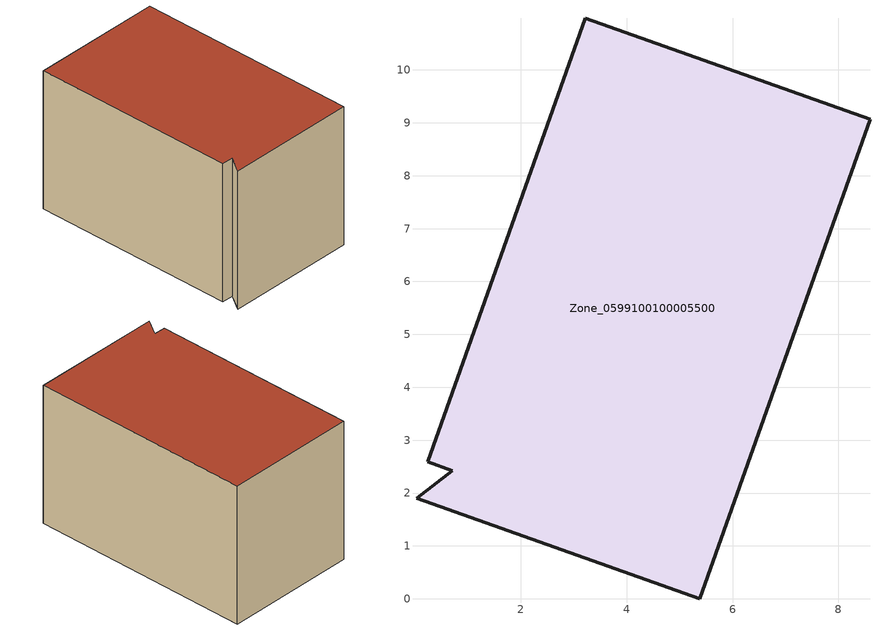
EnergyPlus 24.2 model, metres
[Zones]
Zone_0599100100005500
 floor ground (C_G): 0.03,1.9 0.7,2.42 0.24,2.59 3.22,10.98 8.6,9.07 5.38,0 z0.53
 wall outside (C_F): 5.38,0 8.6,9.07 3.22,10.98 0.24,2.59 0.7,2.42 0.03,1.9 5.38,0 z0.53:6.61
 roof outside (C_R): 0.7,2.42 0.03,1.9 5.38,0 8.6,9.07 3.22,10.98 0.24,2.59 z6.61
[BUILDING]
Pand.0599100100005500: North Axis=0; Terrain=City; Loads Convergence Tolerance Value=0.04; Temperature Convergence Tolerance Value=0.4; Solar Distribution=FullExterior; Maximum Number of Warmup Days=25; Minimum Number of Warmup Days=1
[Site:Location]
Rotterdam.The.Hague.AP_ZH_NLD Design_Conditions: Latitude=51.96; Longitude=4.45; Time Zone=1; Elevation=-4.5
[SITE:GROUNDTEMPERATURE:BUILDINGSURFACE]
18, 18, 18, 18, 18, 18, 18, 18, 18, 18, 18, 18
[MATERIAL] Thermal Absorptance=0.9; Solar Absorptance=0.7; Visible Absorptance=0.7
Name | Roughness | Thickness | Conductivity | Density | Specific Heat
G.TI.2006-2014 | MediumSmooth | 0.15 | 0.06 | 540 | 1210
F.TI.2006-2014 | Rough | 0.3 | 0.12 | 1920 | 840
R.TI.2006-2014 | MediumRough | 0.2 | 0.08 | 1500 | 1000
[CONSTRUCTION]
C_G: G.TI.2006-2014
C_F: F.TI.2006-2014
C_R: R.TI.2006-2014
[ZONE]
Zone_0599100100005500: Type=1; Multiplier=1; Ceiling Height=Autocalculate; Volume=Autocalculate; Floor Area=autocalculate; Part of Total Floor Area=Yes
[ZONEINFILTRATION:DESIGNFLOWRATE]
Infil_Zone_0599100100005500: Zone or ZoneList or Space or SpaceList=Zone_0599100100005500; Schedule=AlwaysOn; Design Flow Rate Calculation Method=Flow/Area; Flow Rate per Floor Area=0.0015; Constant Term Coefficient=1; Temperature Term Coefficient=0; Velocity Term Coefficient=0; Velocity Squared Term Coefficient=0
[HVACTEMPLATE:ZONE:IDEALLOADSAIRSYSTEM]
Zone_0599100100005500: Maximum Heating Supply Air Temperature=50; Minimum Cooling Supply Air Temperature=13; Maximum Heating Supply Air Humidity Ratio=0.0156; Minimum Cooling Supply Air Humidity Ratio=0.0077; Heating Limit=NoLimit; Cooling Limit=NoLimit; Dehumidification Control Type=ConstantSensibleHeatRatio; Cooling Sensible Heat Ratio=0.7; Dehumidification Setpoint=60; Humidification Control Type=None; Humidification Setpoint=30; Outdoor Air Method=None; Outdoor Air Flow Rate per Person=0.00944; Outdoor Air Flow Rate per Zone Floor Area=0; Outdoor Air Flow Rate per Zone=0; Demand Controlled Ventilation Type=None; Outdoor Air Economizer Type=NoEconomizer; Heat Recovery Type=None; Sensible Heat Recovery Effectiveness=0.7; Latent Heat Recovery Effectiveness=0.65
[ZONECONTROL:THERMOSTAT]
ThermostatControl_Zone_0599100100005500: Zone or ZoneList=Zone_0599100100005500; Control Type Schedule=DualSetpointControlType; Control 1=Thermostat_Zone_0599100100005500; Temperature Difference Between Cutout And Setpoint=0
[THERMOSTATSETPOINT:DUALSETPOINT]
Thermostat_Zone_0599100100005500: Heating Setpoint Temperature Schedule=HeatingSetpoint_Zone_0599100100005500; Cooling Setpoint Temperature Schedule=CoolingSetpoint_Zone_0599100100005500
[SCHEDULE:COMPACT]
HeatingSetpoint_Zone_0599100100005500: Through: 12/31, For: AllDays, Until: 24:00, 21
CoolingSetpoint_Zone_0599100100005500: Through: 12/31, For: AllDays, Until: 24:00, 24
DualSetpointControlType: Through: 12/31, For: AllDays, Until: 24:00, 4
AlwaysOn: Through: 12/31, For: AllDays, Until: 24:00, 1
